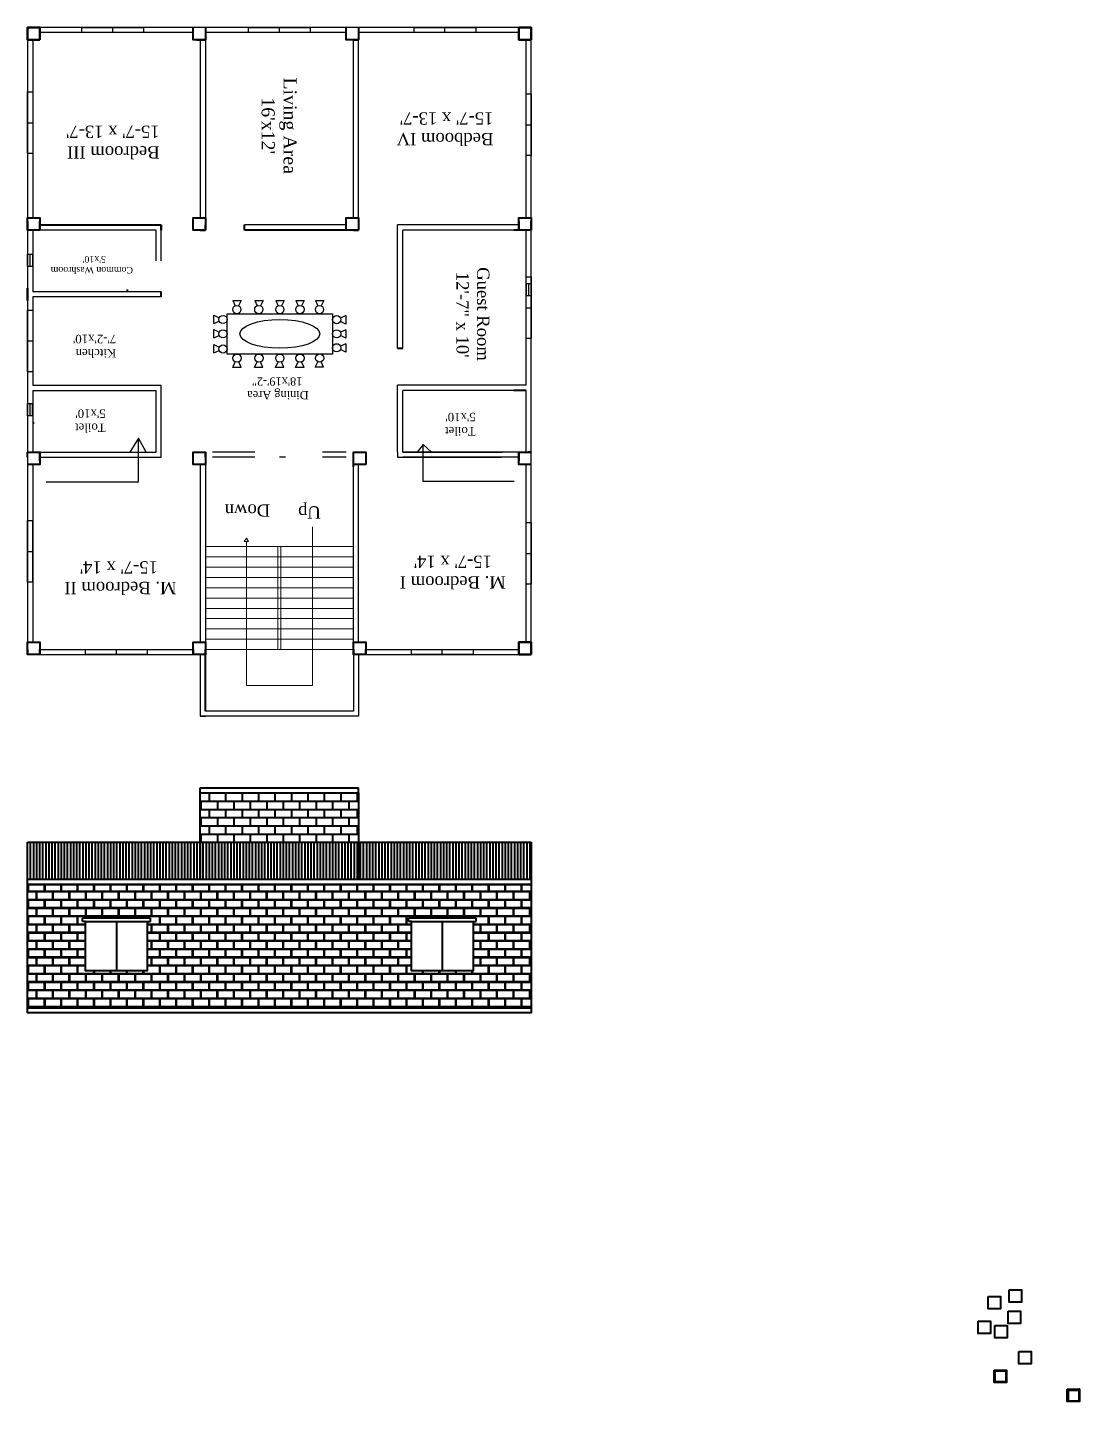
# Model space of a CAD drawing. Header units: inches. Extents: x -79350 to 491628, y -93215 to 155882.
# Drawn here: x -38649 to -37626, y -12512 to -11176 of the extents above; entities that cross this region are included whole.
import ezdxf

# ---------------------------------------------------------------- set-up
doc = ezdxf.new("R2010")
doc.units = ezdxf.units.IN
doc.header["$MEASUREMENT"] = 0
doc.layers.get('0').update_dxf_attribs({"lineweight": 30})
for name, color, linetype, lineweight in [('Column', 1, 'Continuous', 30), ('Letter', 7, 'Continuous', 20), ('LINE', 7, 'Continuous', 20)]:
    doc.layers.add(name, color=color, linetype=linetype, lineweight=lineweight)
doc.layers.add('Door', color=7, linetype='Continuous', lineweight=40, true_color=0x763422)
doc.layers.add('Window', color=7, linetype='Continuous', lineweight=30, true_color=0x6b99dd)
for name, color, linetype in [('Furnitures', 30, 'Continuous'), ('Stairs', 7, 'Continuous'), ('Wall', 7, 'Continuous')]:
    doc.layers.add(name, color=color, linetype=linetype)
doc.styles.get("Standard").update_dxf_attribs({"font": 'times.ttf', "height": 12})

msp = doc.modelspace()

# ---------------------------------------------------------------- hatches: boundary and pattern name
at = {"layer": 'LINE', "linetype": 'ByBlock', "lineweight": 40, "true_color": 0xcba65d}
h = msp.add_hatch(dxfattribs=at)
h.set_pattern_fill('AR-B816', color=43)
h.paths.add_polyline_path([(-38327, -11968), (-38327, -11920), (-38481, -11920), (-38481, -11968)])
h = msp.add_hatch(dxfattribs=at)
h.set_pattern_fill('AR-B816C', color=43)
h.paths.add_polyline_path([(-38159, -12009), (-38649, -12009), (-38649, -12129), (-38159, -12129)])
h.paths.add_polyline_path([(-38595.5, -12042), (-38529.5, -12042), (-38529.5, -12045), (-38532.5, -12045), (-38532.5, -12093), (-38592.5, -12093), (-38592.5, -12045), (-38595.5, -12045)], flags=16)
h.paths.add_polyline_path([(-38278.5, -12042), (-38212.5, -12042), (-38212.5, -12045), (-38215.5, -12045), (-38215.5, -12093), (-38275.5, -12093), (-38275.5, -12045), (-38278.5, -12045)], flags=16)

# ---------------------------------------------------------------- linework, layer by layer
for p, q in [((-38649, -11180.5), (-38649, -11175.5)), ((-38644, -11175.5), (-38649, -11175.5)), ((-38649, -11180.5), (-38649, -11780.5)), ((-38164, -11175.5), (-38644, -11175.5)), ((-38488, -11180.5), (-38637, -11180.5)), ((-38339, -11180.5), (-38476, -11180.5)), ((-38476, -11180.5), (-38476, -11367.5)), ((-38171, -11180.5), (-38327, -11180.5)), ((-38164, -11175.5), (-38159, -11175.5)), ((-38159, -11180.5), (-38159, -11175.5)), ((-38159, -11780.5), (-38159, -11180.5)), ((-38644, -11187.5), (-38644, -11360.5)), ((-38481, -11187.5), (-38481, -11360.5)), ((-38332, -11360.5), (-38332, -11187.5)), ((-38327, -11360.5), (-38327, -11187.5)), ((-38164, -11360.5), (-38164, -11187.5)), ((-38524, -11372.5), (-38644, -11372.5)), ((-38644, -11372.5), (-38644, -11429)), ((-38524, -11402.5), (-38524, -11372.5)), ((-38519, -11402.5), (-38519, -11372.5)), ((-38476, -11372.5), (-38481, -11372.5)), ((-38339, -11367.5), (-38438.01, -11367.5)), ((-38326.99, -11372.5), (-38332, -11372.5)), ((-38171, -11367.5), (-38289, -11367.5)), ((-38289, -11487.5), (-38289, -11367.54)), ((-38164, -11372.5), (-38284, -11372.5)), ((-38284, -11487.5), (-38284, -11372.5)), ((-38164, -11523.5), (-38164, -11372.5)), ((-38644, -11429), (-38644, -11432.5)), ((-38519, -11432.5), (-38644, -11432.5)), ((-38519, -11437.5), (-38644, -11437.5)), ((-38644, -11437.5), (-38644, -11523.5)), ((-38644, -11523.5), (-38519, -11523.5)), ((-38644, -11528.5), (-38644, -11588.5)), ((-38644, -11528.5), (-38524, -11528.5)), ((-38524, -11588.5), (-38524, -11528.5)), ((-38519, -11593.5), (-38519, -11523.5)), ((-38164, -11523.5), (-38289, -11523.5)), ((-38289, -11588.5), (-38289, -11523.5)), ((-38164, -11528.5), (-38284, -11528.5)), ((-38284, -11588.5), (-38284, -11528.5)), ((-38164, -11588.5), (-38164, -11528.5)), ((-38644, -11600.5), (-38644, -11773.5)), ((-38637, -11588.5), (-38524, -11588.5)), ((-38637, -11593.5), (-38519, -11593.5)), ((-38620, -11588.5), (-38524, -11588.5)), ((-38481, -11600.5), (-38481, -11773.5)), ((-38476, -11593.5), (-38476, -11780.5)), ((-38332, -11593.5), (-38331.88, -11593.5)), ((-38332, -11780.5), (-38332, -11593.5)), ((-38327, -11773.5), (-38327, -11600.5)), ((-38289, -11593.5), (-38188, -11593.5)), ((-38284, -11588.5), (-38187.33, -11588.5)), ((-38171, -11588.5), (-38284, -11588.5)), ((-38171, -11593.5), (-38284, -11593.5)), ((-38164, -11773.5), (-38164, -11600.5)), ((-38649, -11780.5), (-38649, -11785.5)), ((-38644, -11785.5), (-38649, -11785.5)), ((-38644, -11785.5), (-38481, -11785.5)), ((-38637, -11780.5), (-38488, -11780.5)), ((-38481, -11785.5), (-38481, -11845.5)), ((-38476, -11785.5), (-38476, -11780.5)), ((-38332, -11785.5), (-38332, -11780.5)), ((-38332, -11785.5), (-38332, -11840.54)), ((-38327, -11785.5), (-38327, -11845.5)), ((-38320, -11780.5), (-38171, -11780.5)), ((-38320, -11785.5), (-38164, -11785.5)), ((-38164, -11785.5), (-38159, -11785.5)), ((-38159, -11780.5), (-38159, -11785.5)), ((-38332, -11840.5), (-38476, -11840.5)), ((-38327, -11845.5), (-38481, -11845.5)), ((-38476, -11845.5), (-38476, -11845.5))]:
    msp.add_line(p, q)
at = {"color": 39, "lineweight": 25, "true_color": 0x633d32}
for p, q in [((-38449.29, -11440.9), (-38441.15, -11440.9)), ((-38449.29, -11440.9), (-38446.99, -11446.21)), ((-38441.15, -11440.9), (-38443.68, -11446.26)), ((-38427.91, -11440.9), (-38419.77, -11440.9)), ((-38427.91, -11440.9), (-38425.61, -11446.21)), ((-38419.77, -11440.9), (-38422.3, -11446.26)), ((-38407.43, -11440.9), (-38399.3, -11440.9)), ((-38407.43, -11440.9), (-38405.14, -11446.21)), ((-38399.3, -11440.9), (-38401.83, -11446.26)), ((-38387.93, -11440.9), (-38379.79, -11440.9)), ((-38387.93, -11440.9), (-38385.63, -11446.21)), ((-38379.79, -11440.9), (-38382.32, -11446.26)), ((-38368.82, -11440.9), (-38360.69, -11440.9)), ((-38368.82, -11440.9), (-38366.53, -11446.21)), ((-38360.69, -11440.9), (-38363.22, -11446.26)), ((-38467.78, -11463.43), (-38467.78, -11455.29)), ((-38467.78, -11455.29), (-38462.43, -11457.82)), ((-38467.78, -11463.43), (-38462.48, -11461.13)), ((-38339.3, -11463.93), (-38344.66, -11461.4)), ((-38339.3, -11455.79), (-38344.6, -11458.09)), ((-38339.3, -11455.79), (-38339.3, -11463.93)), ((-38467.78, -11477.39), (-38467.78, -11469.25)), ((-38467.78, -11469.25), (-38462.43, -11471.79)), ((-38467.78, -11477.39), (-38462.48, -11475.09)), ((-38339.3, -11477.74), (-38344.66, -11475.21)), ((-38339.3, -11469.61), (-38344.6, -11471.91)), ((-38339.3, -11469.61), (-38339.3, -11477.74)), ((-38467.78, -11492.07), (-38467.78, -11483.93)), ((-38467.78, -11483.93), (-38462.43, -11486.46)), ((-38467.78, -11492.07), (-38462.48, -11489.77)), ((-38339.3, -11491.3), (-38344.66, -11488.77)), ((-38339.3, -11483.17), (-38344.6, -11485.46)), ((-38339.3, -11483.17), (-38339.3, -11491.3)), ((-38449.38, -11506.1), (-38446.85, -11500.74)), ((-38441.25, -11506.1), (-38449.38, -11506.1)), ((-38441.25, -11506.1), (-38443.55, -11500.79)), ((-38428.13, -11506.1), (-38425.6, -11500.74)), ((-38420, -11506.1), (-38428.13, -11506.1)), ((-38420, -11506.1), (-38422.29, -11500.79)), ((-38407.79, -11506.1), (-38405.26, -11500.74)), ((-38399.65, -11506.1), (-38407.79, -11506.1)), ((-38399.65, -11506.1), (-38401.95, -11500.79)), ((-38388.15, -11506.1), (-38385.62, -11500.74)), ((-38380.02, -11506.1), (-38388.15, -11506.1)), ((-38380.02, -11506.1), (-38382.31, -11500.79)), ((-38369.06, -11506.05), (-38366.53, -11500.7)), ((-38360.92, -11506.05), (-38369.06, -11506.05)), ((-38360.92, -11506.05), (-38363.22, -11500.75))]:
    msp.add_line(p, q, dxfattribs=at)
at = {"lineweight": 20}
for p, q in [((-38371.61, -11815.43), (-38371.61, -11661.26)), ((-38332, -11680.5), (-38476, -11680.5)), ((-38438.1, -11675.53), (-38436.1, -11672.1)), ((-38434.06, -11675.53), (-38438.1, -11675.53)), ((-38434.06, -11675.53), (-38436.1, -11672.1)), ((-38436.1, -11675.53), (-38436.1, -11815.43)), ((-38405.5, -11780.5), (-38405.5, -11680.5)), ((-38402.5, -11780.5), (-38402.5, -11680.5)), ((-38332, -11690.5), (-38476, -11690.5)), ((-38332, -11700.5), (-38476, -11700.5)), ((-38332, -11710.5), (-38476, -11710.5)), ((-38332, -11720.5), (-38476, -11720.5)), ((-38332, -11730.5), (-38476, -11730.5)), ((-38332, -11740.5), (-38476, -11740.5)), ((-38332, -11750.5), (-38476, -11750.5)), ((-38332, -11760.5), (-38476, -11760.5)), ((-38332, -11770.5), (-38476, -11770.5)), ((-38332, -11780.5), (-38476, -11780.54)), ((-38436.1, -11815.43), (-38371.61, -11815.43))]:
    msp.add_line(p, q, dxfattribs=at)
at = {"color": 200, "lineweight": 20}
msp.add_line((-38436.1, -11672.1), (-38436.1, -11672.1), dxfattribs=at)
at = {"color": 39, "lineweight": 25, "true_color": 0x633d32}
msp.add_lwpolyline([(-38352.3, -11493.1), (-38454.79, -11493.1), (-38454.79, -11453.9), (-38352.3, -11453.9)], close=True, dxfattribs=at)
for centre in [(-38445.4, -11449.89), (-38424.02, -11449.89), (-38403.54, -11449.89), (-38384.04, -11449.89), (-38364.93, -11449.89), (-38458.8, -11459.54), (-38348.29, -11459.68), (-38458.8, -11473.5), (-38348.29, -11473.5), (-38458.8, -11488.18), (-38445.14, -11497.11), (-38423.89, -11497.11), (-38403.54, -11497.11), (-38383.91, -11497.11), (-38364.81, -11497.07), (-38348.29, -11487.06)]:
    msp.add_circle(centre, 4.01, dxfattribs=at)
at = {"layer": 'Column'}
for p, q in [((-38649, -11180.5), (-38649, -11175.5)), ((-38644, -11175.5), (-38649, -11175.5)), ((-38476, -11180.5), (-38476, -11175.5)), ((-38159, -11175.5), (-38164, -11175.5)), ((-38159, -11180.5), (-38159, -11175.5)), ((-38649, -11372.5), (-38649, -11367.5)), ((-38649, -11372.5), (-38644, -11372.5)), ((-38476, -11372.5), (-38481, -11372.5)), ((-38476, -11372.5), (-38476, -11367.5)), ((-38326.99, -11372.5), (-38332, -11372.5)), ((-38164, -11372.5), (-38159, -11372.5)), ((-38159, -11372.5), (-38159, -11367.5)), ((-38649, -11437.5), (-38649, -11432.5)), ((-38476, -11593.79), (-38476, -11588.5)), ((-38332, -11588.5), (-38332, -11593.5)), ((-38162, -11588.54), (-38159, -11588.54)), ((-38649, -11785.5), (-38649, -11780.54)), ((-38644, -11785.5), (-38649, -11785.5)), ((-38476, -11785.5), (-38481, -11785.5)), ((-38476, -11780.54), (-38476, -11785.5)), ((-38332, -11785.5), (-38332, -11780.54)), ((-38159, -11785.5), (-38164, -11785.5)), ((-38159, -11780.54), (-38159, -11785.5)), ((-38476, -11845.5), (-38476, -11845.5))]:
    msp.add_line(p, q, dxfattribs=at)
at = {"layer": 'Column', "lineweight": 40}
for p, q in [((-38637, -11175.5), (-38649, -11175.5)), ((-38649, -11175.5), (-38649, -11187.5)), ((-38637, -11187.5), (-38637, -11175.5)), ((-38159, -11175.5), (-38171, -11175.5)), ((-38171, -11175.5), (-38171, -11187.5)), ((-38159, -11187.5), (-38159, -11175.5)), ((-38649, -11187.5), (-38637, -11187.5)), ((-38484.5, -11187.5), (-38476, -11187.5)), ((-38332, -11187.5), (-38327, -11187.5)), ((-38171, -11187.5), (-38159, -11187.5)), ((-38649, -11364), (-38649, -11372.5)), ((-38637, -11372.5), (-38637, -11364)), ((-38171, -11364), (-38171, -11372.5)), ((-38159, -11372.5), (-38159, -11364)), ((-38649, -11429), (-38649, -11441)), ((-38637, -11597), (-38637, -11588.5)), ((-38171, -11588.5), (-38171, -11597)), ((-38159, -11588.54), (-38159, -11588.5)), ((-38159, -11773.5), (-38171, -11773.5)), ((-38171, -11773.5), (-38171, -11785.5)), ((-38159, -11785.5), (-38159, -11773.5)), ((-38649, -11780.5), (-38649, -11785.5)), ((-38637, -11785.5), (-38637, -11780.5)), ((-38488, -11780.5), (-38488, -11785.5)), ((-38476, -11785.5), (-38476, -11780.5)), ((-38332, -11780.5), (-38332, -11785.5)), ((-38320, -11785.5), (-38320, -11780.5)), ((-38171, -11785.5), (-38159, -11785.5))]:
    msp.add_line(p, q, dxfattribs=at)
at = {"layer": 'Column', "color": 7, "lineweight": 40}
for points in [[(-38637, -11187.5), (-38649, -11187.5), (-38649, -11175.5), (-38637, -11175.5)], [(-38637, -11187.5), (-38649, -11187.5), (-38649, -11175.5), (-38637, -11175.5)], [(-38159, -11187.5), (-38171, -11187.5), (-38171, -11175.5), (-38159, -11175.5)], [(-38159, -11187.5), (-38171, -11187.5), (-38171, -11175.5), (-38159, -11175.5)], [(-38637, -11372.5), (-38649, -11372.5), (-38649, -11360.5), (-38637, -11360.5)], [(-38476, -11372.5), (-38488, -11372.5), (-38488, -11360.5), (-38476, -11360.5)], [(-38327, -11372.5), (-38339, -11372.5), (-38339, -11360.5), (-38327, -11360.5)], [(-38159, -11372.5), (-38171, -11372.5), (-38171, -11360.5), (-38159, -11360.5)], [(-38159, -11372.5), (-38171, -11372.5), (-38171, -11360.5), (-38159, -11360.5)], [(-38476, -11600.5), (-38488, -11600.5), (-38488, -11588.5), (-38476, -11588.5)], [(-38320, -11600.5), (-38332, -11600.5), (-38332, -11588.5), (-38320, -11588.5)], [(-38176, -11588.5), (-38176, -11588.5)], [(-38637, -11785.5), (-38649, -11785.5), (-38649, -11773.5), (-38637, -11773.5)], [(-38637, -11785.5), (-38649, -11785.5), (-38649, -11773.5), (-38637, -11773.5)], [(-38476, -11785.5), (-38488, -11785.5), (-38488, -11773.5), (-38476, -11773.5)], [(-38476, -11785.5), (-38488, -11785.5), (-38488, -11773.5), (-38476, -11773.5)], [(-38320, -11785.5), (-38332, -11785.5), (-38332, -11773.5), (-38320, -11773.5)], [(-38320, -11785.5), (-38332, -11785.5), (-38332, -11773.5), (-38320, -11773.5)], [(-38159, -11785.5), (-38171, -11785.5), (-38171, -11773.5), (-38159, -11773.5)]]:
    msp.add_lwpolyline(points, close=True, dxfattribs=at)
for points in [[(-38476, -11175.5), (-38476, -11187.5), (-38488, -11187.5), (-38488, -11175.5)], [(-38327, -11175.5), (-38327, -11187.5), (-38339, -11187.5), (-38339, -11175.5)], [(-38164, -11372.5), (-38176, -11372.5)], [(-38171, -11360.5), (-38164, -11360.5)], [(-38649, -11441), (-38649, -11429)], [(-38164, -11528.5), (-38176, -11528.5)], [(-38649, -11588.5), (-38637, -11588.5), (-38637, -11600.5), (-38649, -11600.5)], [(-38332, -11603), (-38332, -11591)], [(-38320, -11591), (-38320, -11600.5)], [(-38171, -11588.5), (-38164, -11588.5)], [(-38159, -11600.5), (-38171, -11600.5), (-38171, -11588.5), (-38159, -11588.5), (-38159, -11588.54)], [(-38164, -11600.5), (-38171, -11600.5)]]:
    msp.add_lwpolyline(points, dxfattribs=at)
at = {"layer": 'Door'}
for p, q in [((-38481, -11372.5), (-38476, -11372.5)), ((-38476, -11372.5), (-38476, -11367.5)), ((-38332, -11372.5), (-38326.99, -11372.5)), ((-38326.99, -11372.5), (-38326.99, -11372.5)), ((-38552, -11430.5), (-38552, -11431.5)), ((-38642.58, -11560.5), (-38643.58, -11560.5)), ((-38649, -11593.5), (-38649, -11588.5)), ((-38476, -11593.5), (-38476, -11588.5)), ((-38476, -11593.5), (-38476, -11593.79)), ((-38332, -11593.5), (-38332, -11588.5)), ((-38159, -11588.54), (-38162, -11588.54))]:
    msp.add_line(p, q, dxfattribs=at)
msp.add_arc((-38328.27, -11370.89), 39.41, 4.88382, 4.93654, dxfattribs=at)
at = {"layer": 'Furnitures', "color": 39, "lineweight": 25, "true_color": 0x633d32}
msp.add_ellipse((-38403.54, -11473.5), major_axis=(-38.81, 0), ratio=0.3605472, dxfattribs=at)
at = {"layer": 'LINE', "lineweight": 40}
for p, q in [((-38637, -11367.54), (-38519, -11367.54)), ((-38519, -11367.54), (-38519, -11372.5)), ((-38519, -11372.5), (-38519, -11367.54)), ((-38438, -11372.5), (-38438, -11367.5)), ((-38332, -11372.5), (-38438, -11372.5)), ((-38519, -11437.5), (-38519, -11432.5)), ((-38289, -11487.5), (-38284, -11487.5)), ((-38476, -11840.5), (-38476, -11785.5))]:
    msp.add_line(p, q, dxfattribs=at)
at = {"layer": 'LINE', "linetype": 'ByBlock', "lineweight": 40}
for p, q in [((-38481, -11915), (-38327, -11915)), ((-38481, -11920), (-38481, -11915)), ((-38481, -11968), (-38481, -11920)), ((-38481, -11920), (-38327, -11920)), ((-38327, -11920), (-38327, -11915)), ((-38327, -11920), (-38327, -12004)), ((-38481, -11968), (-38481, -12004)), ((-38595.5, -12045), (-38595.5, -12042)), ((-38529.5, -12042), (-38595.5, -12042)), ((-38592.5, -12045), (-38595.5, -12045)), ((-38562.5, -12045), (-38562.5, -12093)), ((-38532.5, -12045), (-38529.5, -12045)), ((-38529.5, -12045), (-38529.5, -12042)), ((-38278.5, -12045), (-38278.5, -12042)), ((-38212.5, -12042), (-38278.5, -12042)), ((-38275.5, -12045), (-38278.5, -12045)), ((-38245.5, -12045), (-38245.5, -12093)), ((-38215.5, -12045), (-38212.5, -12045)), ((-38212.5, -12045), (-38212.5, -12042))]:
    msp.add_line(p, q, dxfattribs=at)
at = {"layer": 'LINE', "color": 135, "linetype": 'ByBlock', "lineweight": 40}
for p, q in [((-38649, -12004), (-38649, -11968)), ((-38649, -11968), (-38159, -11968)), ((-38646, -12004), (-38646, -11968)), ((-38643, -12004), (-38643, -11968)), ((-38640, -12004), (-38640, -11968)), ((-38637, -12004), (-38637, -11968)), ((-38634, -12004), (-38634, -11968)), ((-38631, -12004), (-38631, -11968)), ((-38631, -12004), (-38631, -11968)), ((-38628, -12004), (-38628, -11968)), ((-38625, -12004), (-38625, -11968)), ((-38622, -12004), (-38622, -11968)), ((-38619, -12004), (-38619, -11968)), ((-38616, -12004), (-38616, -11968)), ((-38616, -12004), (-38616, -11968)), ((-38613, -12004), (-38613, -11968)), ((-38610, -12004), (-38610, -11968)), ((-38607, -12004), (-38607, -11968)), ((-38604, -12004), (-38604, -11968)), ((-38604, -12004), (-38604, -11968)), ((-38601, -12004), (-38601, -11968)), ((-38601, -12004), (-38601, -11968)), ((-38598, -12004), (-38598, -11968)), ((-38595, -12004), (-38595, -11968)), ((-38592, -12004), (-38592, -11968)), ((-38589, -12004), (-38589, -11968)), ((-38589, -12004), (-38589, -11968)), ((-38586, -12004), (-38586, -11968)), ((-38583, -12004), (-38583, -11968)), ((-38580, -12004), (-38580, -11968)), ((-38577, -12004), (-38577, -11968)), ((-38574, -12004), (-38574, -11968)), ((-38574, -12004), (-38574, -11968)), ((-38571, -12004), (-38571, -11968)), ((-38568, -12004), (-38568, -11968)), ((-38565, -12004), (-38565, -11968)), ((-38562, -12004), (-38562, -11968)), ((-38559, -12004), (-38559, -11968)), ((-38559, -12004), (-38559, -11968)), ((-38556, -12004), (-38556, -11968)), ((-38553, -12004), (-38553, -11968)), ((-38550, -12004), (-38550, -11968)), ((-38547, -12004), (-38547, -11968)), ((-38547, -12004), (-38547, -11968)), ((-38544, -12004), (-38544, -11968)), ((-38544, -12004), (-38544, -11968)), ((-38541, -12004), (-38541, -11968)), ((-38538, -12004), (-38538, -11968)), ((-38535, -12004), (-38535, -11968)), ((-38532, -12004), (-38532, -11968)), ((-38532, -12004), (-38532, -11968)), ((-38529, -12004), (-38529, -11968)), ((-38526, -12004), (-38526, -11968)), ((-38523, -12004), (-38523, -11968)), ((-38520, -12004), (-38520, -11968)), ((-38517, -12004), (-38517, -11968)), ((-38517, -12004), (-38517, -11968)), ((-38514, -12004), (-38514, -11968)), ((-38511, -12004), (-38511, -11968)), ((-38508, -12004), (-38508, -11968)), ((-38505, -12004), (-38505, -11968)), ((-38502, -12004), (-38502, -11968)), ((-38502, -12004), (-38502, -11968)), ((-38499, -12004), (-38499, -11968)), ((-38496, -12004), (-38496, -11968)), ((-38493, -12004), (-38493, -11968)), ((-38490, -12004), (-38490, -11968)), ((-38490, -12004), (-38490, -11968)), ((-38487, -12004), (-38487, -11968)), ((-38487, -12004), (-38487, -11968)), ((-38484, -12004), (-38484, -11968)), ((-38481, -12004), (-38481, -11968)), ((-38478, -12004), (-38478, -11968)), ((-38475, -12004), (-38475, -11968)), ((-38475, -12004), (-38475, -11968)), ((-38472, -12004), (-38472, -11968)), ((-38469, -12004), (-38469, -11968)), ((-38466, -12004), (-38466, -11968)), ((-38463, -12004), (-38463, -11968)), ((-38460, -12004), (-38460, -11968)), ((-38460, -12004), (-38460, -11968)), ((-38457, -12004), (-38457, -11968)), ((-38454, -12004), (-38454, -11968)), ((-38451, -12004), (-38451, -11968)), ((-38448, -12004), (-38448, -11968)), ((-38445, -12004), (-38445, -11968)), ((-38445, -12004), (-38445, -11968)), ((-38442, -12004), (-38442, -11968)), ((-38439, -12004), (-38439, -11968)), ((-38436, -12004), (-38436, -11968)), ((-38433, -12004), (-38433, -11968)), ((-38433, -12004), (-38433, -11968)), ((-38430, -12004), (-38430, -11968)), ((-38430, -12004), (-38430, -11968)), ((-38427, -12004), (-38427, -11968)), ((-38424, -12004), (-38424, -11968)), ((-38421, -12004), (-38421, -11968)), ((-38418, -12004), (-38418, -11968)), ((-38418, -12004), (-38418, -11968)), ((-38415, -12004), (-38415, -11968)), ((-38412, -12004), (-38412, -11968)), ((-38409, -12004), (-38409, -11968)), ((-38406, -12004), (-38406, -11968)), ((-38403, -12004), (-38403, -11968)), ((-38403, -12004), (-38403, -11968)), ((-38400, -12004), (-38400, -11968)), ((-38397, -12004), (-38397, -11968)), ((-38394, -12004), (-38394, -11968)), ((-38391, -12004), (-38391, -11968)), ((-38388, -12004), (-38388, -11968)), ((-38388, -12004), (-38388, -11968)), ((-38385, -12004), (-38385, -11968)), ((-38382, -12004), (-38382, -11968)), ((-38379, -12004), (-38379, -11968)), ((-38376, -12004), (-38376, -11968)), ((-38376, -12004), (-38376, -11968)), ((-38373, -12004), (-38373, -11968)), ((-38373, -12004), (-38373, -11968)), ((-38370, -12004), (-38370, -11968)), ((-38367, -12004), (-38367, -11968)), ((-38364, -12004), (-38364, -11968)), ((-38361, -12004), (-38361, -11968)), ((-38361, -12004), (-38361, -11968)), ((-38358, -12004), (-38358, -11968)), ((-38355, -12004), (-38355, -11968)), ((-38352, -12004), (-38352, -11968)), ((-38349, -12004), (-38349, -11968)), ((-38346, -12004), (-38346, -11968)), ((-38346, -12004), (-38346, -11968)), ((-38343, -12004), (-38343, -11968)), ((-38340, -12004), (-38340, -11968)), ((-38337, -12004), (-38337, -11968)), ((-38334, -12004), (-38334, -11968)), ((-38331, -12004), (-38331, -11968)), ((-38331, -12004), (-38331, -11968)), ((-38328, -12004), (-38328, -11968)), ((-38325, -12004), (-38325, -11968)), ((-38322, -12004), (-38322, -11968)), ((-38319, -12004), (-38319, -11968)), ((-38319, -12004), (-38319, -11968)), ((-38316, -12004), (-38316, -11968)), ((-38316, -12004), (-38316, -11968)), ((-38313, -12004), (-38313, -11968)), ((-38310, -12004), (-38310, -11968)), ((-38307, -12004), (-38307, -11968)), ((-38304, -12004), (-38304, -11968)), ((-38304, -12004), (-38304, -11968)), ((-38301, -12004), (-38301, -11968)), ((-38298, -12004), (-38298, -11968)), ((-38295, -12004), (-38295, -11968)), ((-38292, -12004), (-38292, -11968)), ((-38289, -12004), (-38289, -11968)), ((-38289, -12004), (-38289, -11968)), ((-38286, -12004), (-38286, -11968)), ((-38283, -12004), (-38283, -11968)), ((-38280, -12004), (-38280, -11968)), ((-38277, -12004), (-38277, -11968)), ((-38274, -12004), (-38274, -11968)), ((-38274, -12004), (-38274, -11968)), ((-38271, -12004), (-38271, -11968)), ((-38268, -12004), (-38268, -11968)), ((-38265, -12004), (-38265, -11968)), ((-38262, -12004), (-38262, -11968)), ((-38262, -12004), (-38262, -11968)), ((-38259, -12004), (-38259, -11968)), ((-38259, -12004), (-38259, -11968)), ((-38256, -12004), (-38256, -11968)), ((-38253, -12004), (-38253, -11968)), ((-38250, -12004), (-38250, -11968)), ((-38247, -12004), (-38247, -11968)), ((-38247, -12004), (-38247, -11968)), ((-38244, -12004), (-38244, -11968)), ((-38241, -12004), (-38241, -11968)), ((-38238, -12004), (-38238, -11968)), ((-38235, -12004), (-38235, -11968)), ((-38232, -12004), (-38232, -11968)), ((-38232, -12004), (-38232, -11968)), ((-38229, -12004), (-38229, -11968)), ((-38226, -12004), (-38226, -11968)), ((-38223, -12004), (-38223, -11968)), ((-38220, -12004), (-38220, -11968)), ((-38217, -12004), (-38217, -11968)), ((-38217, -12004), (-38217, -11968)), ((-38214, -12004), (-38214, -11968)), ((-38211, -12004), (-38211, -11968)), ((-38208, -12004), (-38208, -11968)), ((-38205, -12004), (-38205, -11968)), ((-38205, -12004), (-38205, -11968)), ((-38202, -12004), (-38202, -11968)), ((-38202, -12004), (-38202, -11968)), ((-38199, -12004), (-38199, -11968)), ((-38196, -12004), (-38196, -11968)), ((-38193, -12004), (-38193, -11968)), ((-38190, -12004), (-38190, -11968)), ((-38190, -12004), (-38190, -11968)), ((-38187, -12004), (-38187, -11968)), ((-38184, -12004), (-38184, -11968)), ((-38181, -12004), (-38181, -11968)), ((-38178, -12004), (-38178, -11968)), ((-38175, -12004), (-38175, -11968)), ((-38175, -12004), (-38175, -11968)), ((-38172, -12004), (-38172, -11968)), ((-38169, -12004), (-38169, -11968)), ((-38166, -12004), (-38166, -11968)), ((-38163, -12004), (-38163, -11968)), ((-38160, -12004), (-38160, -11968)), ((-38160, -12004), (-38160, -11968)), ((-38159, -11968), (-38159, -12004))]:
    msp.add_line(p, q, dxfattribs=at)
at = {"layer": 'LINE', "linetype": 'ByBlock'}
msp.add_line((-38481, -11968), (-38481, -11964), dxfattribs=at)
at = {"layer": 'LINE', "color": 18, "linetype": 'ByBlock', "lineweight": 40, "true_color": 0x000000}
for p, q in [((-37637.5, -12500), (-37637.5, -12500.8)), ((-37637.5, -12500), (-37636.7, -12500)), ((-37636.7, -12500.8), (-37626.3, -12500.8)), ((-37636.7, -12500.8), (-37636.7, -12511.2)), ((-37625.5, -12500), (-37626.3, -12500)), ((-37626.3, -12500.8), (-37626.3, -12511.2)), ((-37637.5, -12512), (-37637.5, -12511.2)), ((-37636.7, -12511.2), (-37626.3, -12511.2))]:
    msp.add_line(p, q, dxfattribs=at)
at = {"layer": 'LINE', "linetype": 'ByBlock', "lineweight": 40}
for points in [[(-38649, -12004), (-38159, -12004), (-38159, -12009), (-38649, -12009)], [(-38649, -12009), (-38159, -12009), (-38159, -12129), (-38649, -12129)], [(-38592.5, -12045), (-38532.5, -12045), (-38532.5, -12093), (-38592.5, -12093)], [(-38275.5, -12045), (-38215.5, -12045), (-38215.5, -12093), (-38275.5, -12093)], [(-38649, -12129), (-38159, -12129), (-38159, -12134), (-38649, -12134)]]:
    msp.add_lwpolyline(points, close=True, dxfattribs=at)
at = {"layer": 'LINE', "color": 18, "linetype": 'ByBlock', "lineweight": 40, "true_color": 0x000000}
for points in [[(-37714.5, -12410), (-37702.5, -12410), (-37702.5, -12422), (-37714.5, -12422)], [(-37694, -12403.5), (-37682, -12403.5), (-37682, -12415.5), (-37694, -12415.5)], [(-37695, -12424), (-37683, -12424), (-37683, -12436), (-37695, -12436)], [(-37724, -12434), (-37712, -12434), (-37712, -12446), (-37724, -12446)], [(-37708, -12438), (-37696, -12438), (-37696, -12450), (-37708, -12450)], [(-37684.5, -12463.5), (-37672.5, -12463.5), (-37672.5, -12475.5), (-37684.5, -12475.5)], [(-37708.5, -12481.5), (-37696.5, -12481.5), (-37696.5, -12493.5), (-37708.5, -12493.5)], [(-37707.7, -12482.3), (-37697.3, -12482.3), (-37697.3, -12492.7), (-37707.7, -12492.7)], [(-37637.5, -12500), (-37625.5, -12500), (-37625.5, -12512), (-37637.5, -12512)]]:
    msp.add_lwpolyline(points, close=True, dxfattribs=at)
at = {"layer": 'Wall'}
for p, q in [((-38524, -11367.54), (-38637, -11367.54)), ((-38438, -11367.54), (-38438, -11372.5)), ((-38332, -11372.5), (-38438, -11372.5)), ((-38284, -11487.5), (-38289, -11487.5)), ((-38264, -11581), (-38270, -11588.5)), ((-38264, -11617), (-38264, -11581)), ((-38256, -11588.5), (-38264, -11581)), ((-38637, -11588.5), (-38644, -11588.5)), ((-38428, -11588.5), (-38469, -11588.5)), ((-38428, -11593.5), (-38469, -11593.5)), ((-38398.08, -11593.5), (-38404, -11593.5)), ((-38339, -11588.5), (-38362.08, -11588.5)), ((-38339, -11593.5), (-38362.08, -11593.5)), ((-38289, -11588.5), (-38289, -11593.5)), ((-38270, -11588.5), (-38256, -11588.5)), ((-38171, -11588.5), (-38164, -11588.5)), ((-38175.5, -11617), (-38264, -11617)), ((-38326.88, -11780.5), (-38326.88, -11780.54)), ((-38327, -11840.54), (-38327, -11845.5)), ((-38481, -11845.5), (-38481, -11845.5)), ((-38481, -11845.5), (-38476, -11845.5)), ((-38327, -11845.5), (-38332, -11845.5))]:
    msp.add_line(p, q, dxfattribs=at)
at = {"layer": 'Wall', "color": 1, "lineweight": 40}
for p, q in [((-38332, -11593.5), (-38332, -11588.5)), ((-38164, -11588.5), (-38159, -11588.5)), ((-38159, -11588.5), (-38159, -11588.54))]:
    msp.add_line(p, q, dxfattribs=at)
at = {"layer": 'Wall'}
msp.add_lwpolyline([(-38631, -11617.5), (-38541, -11617.5), (-38541, -11575), (-38549.5, -11588.5), (-38533.5, -11588.5), (-38541, -11575)], dxfattribs=at)
at = {"layer": 'Window'}
for p, q in [((-38596.08, -11180.5), (-38596.08, -11175.5)), ((-38596.08, -11175.5), (-38536.08, -11175.5)), ((-38536.08, -11180.5), (-38596.08, -11180.5)), ((-38566.08, -11180.5), (-38566.08, -11175.5)), ((-38536.08, -11175.5), (-38536.08, -11180.5)), ((-38434, -11180.5), (-38434, -11175.5)), ((-38434, -11175.5), (-38374, -11175.5)), ((-38374, -11180.5), (-38434, -11180.5)), ((-38404, -11180.5), (-38404, -11175.5)), ((-38374, -11175.5), (-38374, -11180.5)), ((-38273, -11180.5), (-38273, -11175.5)), ((-38273, -11175.5), (-38213, -11175.5)), ((-38213, -11180.5), (-38273, -11180.5)), ((-38243, -11180.5), (-38243, -11175.5)), ((-38213, -11175.5), (-38213, -11180.5)), ((-38649, -11298.09), (-38649, -11238.09)), ((-38649, -11238.09), (-38644, -11238.09)), ((-38644, -11238.09), (-38644, -11298.09)), ((-38164, -11300.09), (-38164, -11240.09)), ((-38164, -11240.09), (-38159, -11240.09)), ((-38159, -11240.09), (-38159, -11300.09)), ((-38649, -11268.09), (-38644, -11268.09)), ((-38164, -11270.09), (-38159, -11270.09)), ((-38644, -11298.09), (-38649, -11298.09)), ((-38159, -11300.09), (-38164, -11300.09)), ((-38649, -11408.09), (-38649, -11396.09)), ((-38649, -11396.09), (-38644, -11396.09)), ((-38649, -11408.09), (-38649, -11396.09)), ((-38649, -11408.09), (-38649, -11396.09)), ((-38649, -11408.09), (-38649, -11396.09)), ((-38646.5, -11408.09), (-38646.5, -11396.09)), ((-38644, -11396.09), (-38644, -11408.09)), ((-38644, -11408.09), (-38644, -11396.09)), ((-38644, -11408.09), (-38649, -11408.09)), ((-38164, -11478.09), (-38164, -11418.09)), ((-38164, -11418.09), (-38159, -11418.09)), ((-38164, -11424.41), (-38159, -11424.41)), ((-38164, -11424.41), (-38164, -11436.41)), ((-38161.5, -11424.41), (-38161.5, -11436.41)), ((-38159, -11418.09), (-38159, -11478.09)), ((-38159, -11424.41), (-38159, -11436.41)), ((-38159, -11436.41), (-38164, -11436.41)), ((-38649, -11510.5), (-38649, -11450.5)), ((-38649, -11450.5), (-38649, -11455.5)), ((-38649, -11450.5), (-38644, -11450.5)), ((-38644, -11450.5), (-38644, -11510.5)), ((-38164, -11448.09), (-38159, -11448.09)), ((-38644, -11480.5), (-38649, -11480.5)), ((-38159, -11478.09), (-38164, -11478.09)), ((-38644, -11510.5), (-38649, -11510.5)), ((-38649.08, -11553.09), (-38649.08, -11541.09)), ((-38649.08, -11541.09), (-38644.08, -11541.09)), ((-38649.08, -11553.09), (-38649.08, -11541.09)), ((-38649.08, -11553.09), (-38649.08, -11541.09)), ((-38649.08, -11553.09), (-38649.08, -11541.09)), ((-38646.58, -11553.09), (-38646.58, -11541.09)), ((-38644.08, -11541.09), (-38644.08, -11553.09)), ((-38644.08, -11553.09), (-38644.08, -11541.09)), ((-38644.08, -11553.09), (-38649.08, -11553.09)), ((-38649.08, -11715.09), (-38649.08, -11655.09)), ((-38649.08, -11655.09), (-38644.08, -11655.09)), ((-38644.08, -11655.09), (-38644.08, -11715.09)), ((-38164, -11717.09), (-38164, -11657.09)), ((-38164, -11657.09), (-38159, -11657.09)), ((-38159, -11657.09), (-38159, -11717.09)), ((-38649.08, -11685.09), (-38644.08, -11685.09)), ((-38164, -11687.09), (-38159, -11687.09)), ((-38644.08, -11715.09), (-38649.08, -11715.09)), ((-38159, -11717.09), (-38164, -11717.09)), ((-38592.5, -11785.5), (-38592.5, -11780.5)), ((-38592.5, -11780.5), (-38532.5, -11780.5)), ((-38532.5, -11785.5), (-38592.5, -11785.5)), ((-38562.5, -11785.5), (-38562.5, -11780.5)), ((-38532.5, -11780.5), (-38532.5, -11785.5)), ((-38275.5, -11785.5), (-38275.5, -11780.5)), ((-38275.5, -11780.5), (-38215.5, -11780.5)), ((-38215.5, -11785.5), (-38275.5, -11785.5)), ((-38245.5, -11785.5), (-38245.5, -11780.5)), ((-38215.5, -11780.5), (-38215.5, -11785.5))]:
    msp.add_line(p, q, dxfattribs=at)

# ---------------------------------------------------------------- texts
at = {"layer": 'Letter', "attachment_point": 1}
for s, width, gutter_width, heights, insert, char_height, rotation in [("Living Area ^J    16'x12'", 153.1953, 63.96, [50.75], (-38387.15, -11224.09), 12.7924, 270), (" Bedboom IV^J 15-7' x 13-7'", 143.7063, 60, [47.61], (-38191.25, -11290.12), 12, 180), ("Bedroom III^J15-7' x 13-7'", 143.7063, 60, [47.61], (-38520.5, -11303), 12, 180), ("Common Washroom^J           5'x10'", 93.1404, 31.73, [17.19], (-38546.39, -11414.79), 6.3452, 180), ('Guest Room^J 12\'-7" x 10\'', 159.6277, 60, [0], (-38199.66, -11408.64), 12, 270), ("       Kitchen^J       7'-2'x10'", 97.678, 41.31, [0], (-38540.89, -11496.48), 8.2616, 180), ('Dining Area ^J  18\'x19\'-2"', 95.1702, 39.74, [31.53], (-38375.58, -11537.15), 7.9471, 180), ("Toilet^J5'x10'", 97.678, 41.31, [0], (-38573, -11569), 8.2616, 180), ("Toilet^J5'x10'", 97.678, 41.31, [0], (-38213, -11572.39), 8.2616, 180), ("M. Bedroom I^J   15-7' x 14'", 143.7063, 60, [47.61], (-38183.62, -11721.29), 12, 180), ("M. Bedroom II^J    15-7' x 14'", 143.7063, 60, [47.61], (-38504, -11726.72), 12, 180)]:
    msp.add_mtext_dynamic_manual_height_columns(s, width=width, gutter_width=gutter_width, heights=heights, dxfattribs=dict(at, insert=insert, char_height=char_height, rotation=rotation))
at = {"layer": 'Stairs', "char_height": 12, "attachment_point": 1, "rotation": 180}
for s, width, insert in [('Down', 86.0171, (-38412.88, -11651.4)), ('Up', 69.7229, (-38363.64, -11653.18))]:
    msp.add_mtext_dynamic_manual_height_columns(s, width=width, gutter_width=60, heights=[0], dxfattribs=dict(at, insert=insert))

doc.saveas('drawing.dxf')
